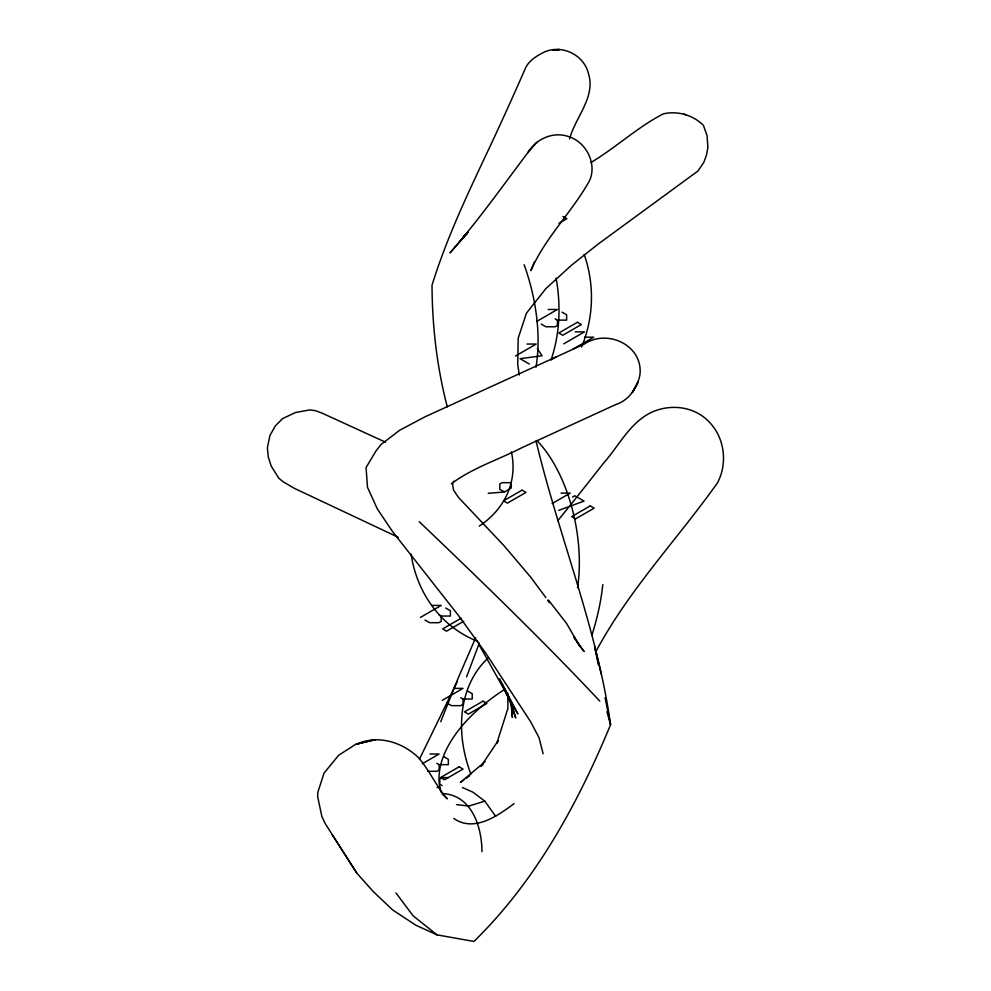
<?xml version="1.0" encoding="UTF-8"?>
<svg xmlns="http://www.w3.org/2000/svg" width="991" height="991" viewBox="0 0 991 991"><rect width="100%" height="100%" fill="white"/><g stroke="black" fill="none" stroke-linecap="round" stroke-linejoin="round"><path stroke-width="1.49" d="M466.575 676.89L479.322 643.085M534.273 262.144L530.891 270.605C545.236 237.369 572.55 211.541 589.732 180.275C597.016 163.354 586.152 142.171 568.896 136.671C553.164 131.06 536.156 138.851 527.745 152.763C502.338 186.519 477.848 221.067 450.001 252.878L468.099 232.154L459.118 242.473M440.722 721.696L458.437 677.472L475.63 637.832M569.602 138.864C575.214 117.508 595.826 97.13 588.53 73.953C584.207 54.79 561.81 43.988 543.985 52.189C536.304 56.115 528.153 60.984 524.896 69.444C513.809 94.863 502.338 120.122 490.595 145.256C469.028 191.028 446.978 236.799 432.014 285.259C432.225 326.237 436.932 367.141 447.288 406.83M457.309 681.474L419.527 759.032M595.888 651.62C628.604 590.227 677.324 539.352 717.434 482.939C727.766 463.515 724.768 437.873 709.259 422.079C694.196 405.815 669.086 403.387 649.823 413.148C629.136 424.061 618.557 446.223 603.593 463.119C588.431 482.382 573.293 501.669 557.797 520.671M498.3 740.884L496.788 743.324L507.9 708.478L507.826 693.477M453.94 481.155L452.453 483.546L453.494 490.025L458.548 497.494L504.146 545.868L530.569 577.01L545.88 597.623M497.854 741.095L480.932 766.402L483.137 764.234M527.745 152.763L536.788 142.308M468.136 231.956L463.305 236.688L466.811 234.074M485.057 761.67L460.431 782.419L463.899 779.917M451.326 483.781C472.509 467.851 498.337 459.787 521.749 447.771C553.015 433.34 584.306 418.982 615.609 404.625C629.012 400.364 637.609 387.704 639.988 374.338C642.973 345.054 607.124 328.603 584.256 344.1L425.127 416.765L399.769 430.181L380.953 444.575L376.097 450.794L366.063 467.554L367.5 487.312L377.385 509.052L392.684 531.746L458.895 616.055L486.024 653.527L530.668 721.782L539.054 737.75L543.13 753.817M466.216 778.257L469.672 775.755M453.816 818.455C474.045 832.576 497.544 815.989 514.032 803.627M590.834 162.586C615.795 147.684 637.486 127.17 663.264 113.878C677.559 110.583 692.994 115.006 703.412 125.349L707.029 135.544L707.908 147.362L706.447 155.29L703.92 162.177L697.998 170.972L597.796 244.343L571.324 265.377L545.93 288.542L526.407 313.206L518.194 338.228L517.723 364.614L519.309 374.97M558.899 223.334L566.864 218.738L562.95 216.484M536.688 321.456L557.413 309.477L548.196 309.477M515.481 356.017L536.205 344.05L527.001 344.05M563.755 343.84L584.492 331.874L575.275 331.874M552.222 359.151L556.199 356.847M572.971 349.166L593.708 337.188L584.492 337.188M504.369 491.982L511.282 487.993L511.282 482.679L502.065 482.679L499.761 484.004L499.761 489.319L504.369 491.982L488.253 493.32M552.086 503.577L570.221 493.109L561.005 493.109M572.525 497.098L574.83 495.76L584.046 501.087L558.701 510.39M420.469 617.381L441.193 605.414L431.977 605.414M461.187 618.211L442.63 628.926L446.545 631.18L463.776 621.233M442.283 700.34L463.008 688.373L453.804 688.373M422.315 763.739L439.149 754.002L429.945 754.002M495.649 816.324L484.822 801.149L468.842 806.092L456.504 804.593M437.081 787.523L440.016 787.275M555.109 318.792L557.413 320.118L566.629 320.118L566.629 314.804L562.021 312.14M438.889 614.717L441.193 616.055L450.41 616.055L450.41 610.729L445.801 608.065M460.704 697.676L463.008 699.014L472.224 699.014L472.224 693.688L467.616 691.024M436.858 763.318L439.149 764.643L448.366 764.643L448.366 759.329L443.757 756.666M427.641 771.295L436.858 771.295L439.149 769.97L439.149 764.643M448.254 777.601L442.11 777.601L439.806 778.938L439.806 784.253L442.11 785.578M441.998 793.779L447.275 798.82C435.854 785.962 429.338 769.648 417.682 756.839C401.07 741.602 377.422 734.566 356.165 744.278L375.155 739.682L355.719 744.315L338.6 755.291L323.97 773.215L317.838 792.317L317.665 796.677L321.852 816.448L325.209 823.571L356.896 873.232L373.087 891.38L392.684 909.973L415.923 925.26L436.957 934.847L473.946 941.45C535.66 881.049 577.815 803.862 610.567 724.706C596.978 627.489 558.751 536.156 536.044 440.97M443.101 793.618C471.914 795.364 481.886 827.237 481.96 851.69M684.013 114.027L686.268 114.981M385.524 442.197L322.174 413.173L315.634 410.732L310.01 409.878L295.504 412.504L282.571 418.623L275.337 425.882L269.936 435.52L267.372 447.783L268.301 457.049L271.224 466.129L278.719 478.133L283.03 481.725L294.29 488.315L398.209 537.283M462.425 787.498L472.992 792.218L484.822 801.149M541.297 324.107L545.892 326.77L555.109 326.77L557.413 325.444L557.413 320.118M529.293 363.994L520.089 358.68L542.139 355.769L537.357 348.708M425.077 620.044L429.673 622.695L438.889 622.695L441.193 621.369L441.193 616.055M446.891 703.003L451.5 705.654L460.704 705.654L463.008 704.328L463.008 699.014M436.957 934.847L413.036 915.734L395.979 892.953M419.243 521.675C480.573 580.292 541.705 639.232 599.803 701.12M548.568 600.261L566.542 623.389L579.611 645.872L574.012 637.362M579.475 645.674L584.12 651.57L574.086 637.312M547.614 600.137L549.348 602.652M332.134 834.645L356.896 873.232M478.987 644.596L517.897 713.991L499.538 678.724M505.299 690.232L508.594 697.094L501.954 683.976L509.721 701.083L515.704 717.992L512.508 706.472M606.938 711.662L610.567 724.706L605.067 697.751M601.215 673.979L594.674 646.813L598.341 664.8M511.183 704.229L512.359 717.373L512.161 711.427M602.763 584.541A143.67 54.691 -64.9 0 1 591.949 635.144M511.381 451.834A101.144 81.609 10.7 0 1 479.235 526.097M524.128 264.733A129.437 69.667 73.7 0 1 535.982 367.277M584.207 254.501A130.143 129.449 -56.6 0 1 581.618 346.999M556.075 278.137A130.056 96.016 81.2 0 1 550.996 360.191M477.736 641.35A116.269 106.26 -78.8 0 1 411.116 554.155M536.862 440.462A113.457 59.274 79.1 0 1 577.518 587.787M440.958 792.143A142.902 78.549 -22.6 0 1 505.076 689.092M470.923 774.194A123.318 93.91 56.3 0 1 488.501 657.665M638.303 381.585L632.369 392.386L638.303 381.585M577.406 322.286L558.85 333.001L562.764 335.255L581.321 324.54L577.406 322.286M522.059 490.149L503.502 500.864L507.417 503.131L525.973 492.416L522.059 490.149M590.215 505.905L571.658 516.621L575.573 518.875L594.129 508.16L590.215 505.905M483.001 701.17L464.445 711.885L468.359 714.139L486.915 703.424L483.001 701.17M459.143 766.811L440.586 777.526L444.501 779.781L463.057 769.066L459.143 766.811M558.367 49.637L552.544 50.107L559.519 49.55L558.367 49.637"/></g></svg>
